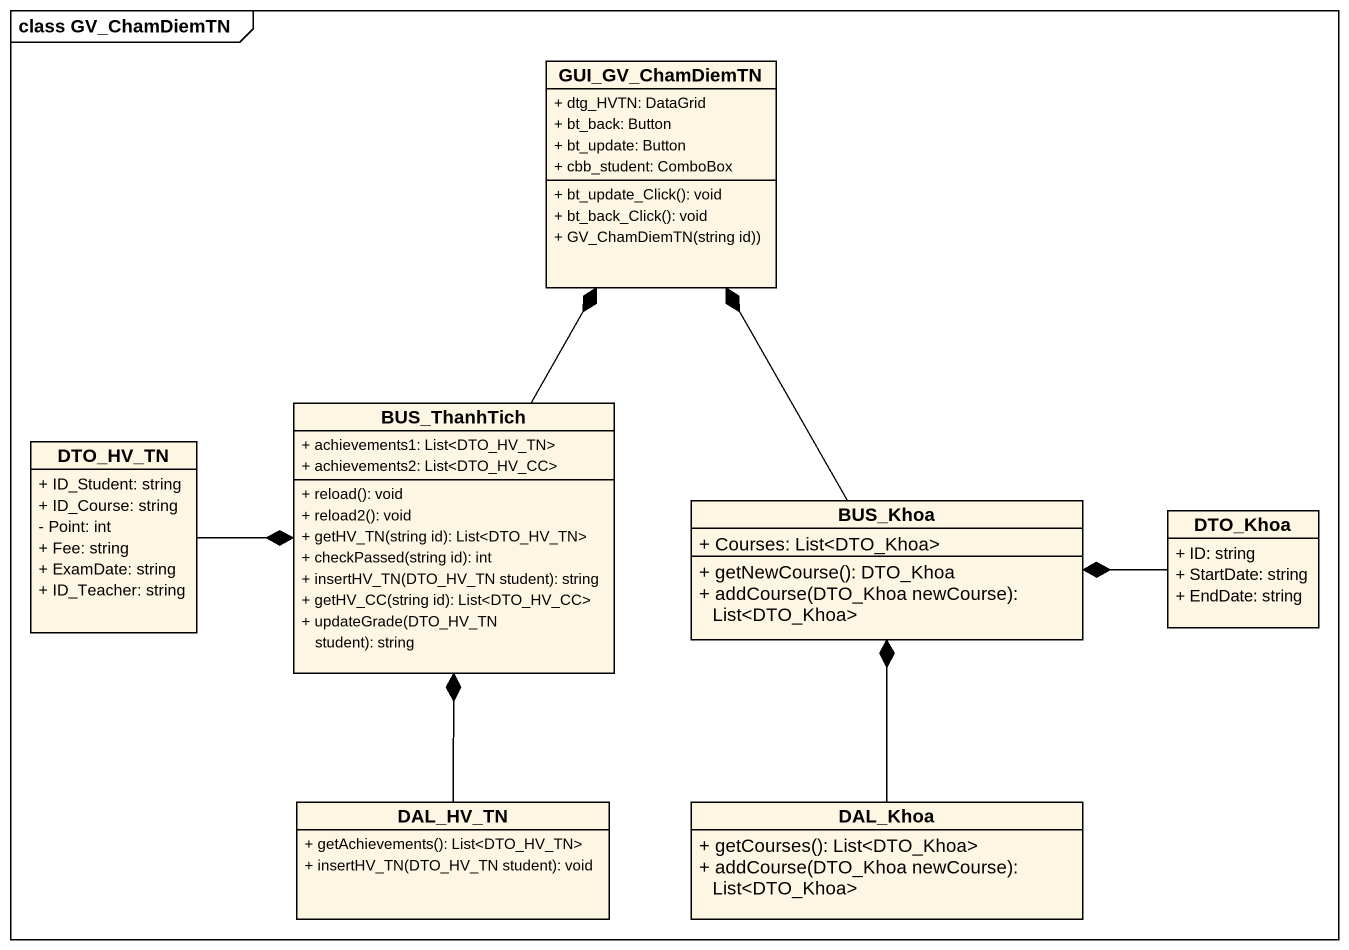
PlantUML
@startuml
mainframe class GV_ChamDiemTN
hide circle
hide empty members
skinparam classAttributeIconSize 0
class GUI_GV_ChamDiemTN {
  + dtg_HVTN: DataGrid
  + bt_back: Button
  + bt_update: Button
  + cbb_student: ComboBox
  + bt_update_Click(): void
  + bt_back_Click(): void
  + GV_ChamDiemTN(string id))
}
class DTO_HV_TN {
  + ID_Student: string
  + ID_Course: string
  - Point: int
  + Fee: string
  + ExamDate: string
  + ID_Teacher: string
}
class BUS_ThanhTich {
  + achievements1: List<DTO_HV_TN>
  + achievements2: List<DTO_HV_CC>
  + reload(): void
  + reload2(): void
  + getHV_TN(string id): List<DTO_HV_TN>
  + checkPassed(string id): int
  + insertHV_TN(DTO_HV_TN student): string
  + getHV_CC(string id): List<DTO_HV_CC>
  + updateGrade(DTO_HV_TN student): string
}
class BUS_Khoa {
  + Courses: List<DTO_Khoa>
  + getNewCourse(): DTO_Khoa
  + addCourse(DTO_Khoa newCourse): List<DTO_Khoa>
}
class DTO_Khoa {
  + ID: string
  + StartDate: string
  + EndDate: string
}
class DAL_HV_TN {
  + getAchievements(): List<DTO_HV_TN>
  + insertHV_TN(DTO_HV_TN student): void
}
class DAL_Khoa {
  + getCourses(): List<DTO_Khoa>
  + addCourse(DTO_Khoa newCourse): List<DTO_Khoa>
}
DTO_HV_TN -right-* BUS_ThanhTich
BUS_ThanhTich -up-* GUI_GV_ChamDiemTN
BUS_Khoa -up-* GUI_GV_ChamDiemTN
DTO_Khoa -left-* BUS_Khoa
DAL_HV_TN -up-* BUS_ThanhTich
DAL_Khoa -up-* BUS_Khoa
@enduml
